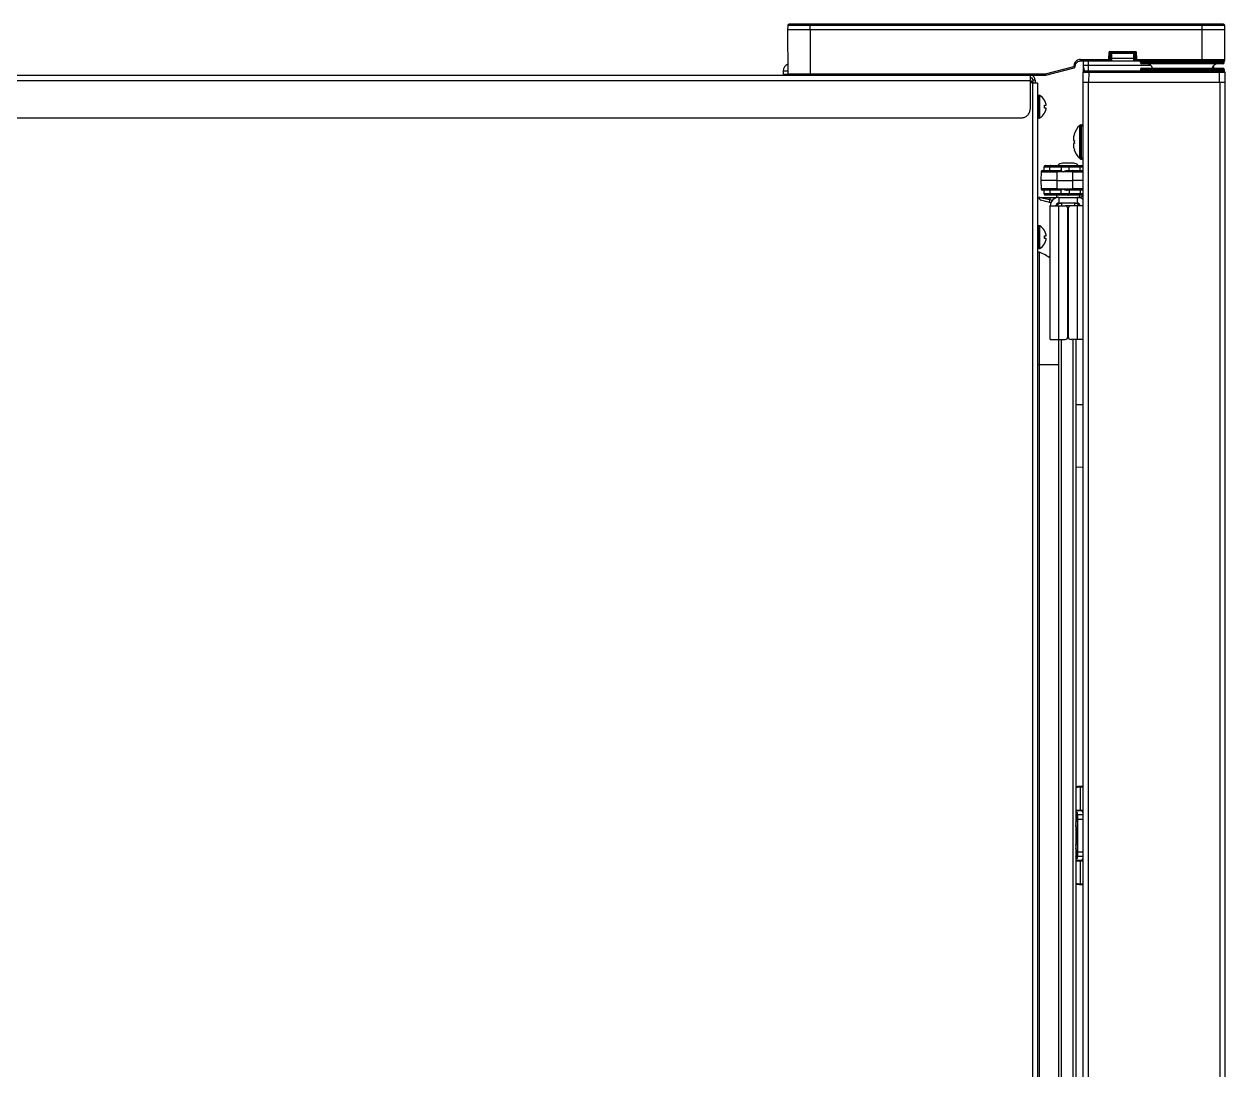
# Model space of a CAD drawing. Header units: millimetres. Extents: x -1319 to 3519, y -1539 to 2345.
# Drawn here: x 1898.3 to 2321, y 612.9 to 980.9 of the extents above; entities that cross this region are included whole.
import ezdxf

# ---------------------------------------------------------------- set-up
doc = ezdxf.new("R2010")
doc.units = ezdxf.units.MM
doc.header["$LTSCALE"] = 65.395
doc.layers.get('0').update_dxf_attribs({"linetype": 'CONTINUOUS'})

msp = doc.modelspace()

# ---------------------------------------------------------------- linework, layer by layer
at = {"linetype": 'Continuous'}
for p, q in [((2320.41, 980.87), (2167.57, 980.87)), ((2174.99, 978.87), (2174.99, 980.87)), ((2312.99, 978.87), (2312.99, 980.87)), ((2167.07, 980.4), (2166.99, 978.87)), ((2166.99, 978.87), (2167.12, 963.36)), ((2320.99, 978.87), (2166.99, 978.87)), ((2320.91, 980.4), (2167.07, 980.4)), ((2174.99, 978.87), (2174.99, 962.87)), ((2312.99, 967.87), (2312.99, 978.87)), ((2320.9, 968.36), (2320.99, 978.87)), ((2320.99, 978.87), (2320.91, 980.4)), ((2270.17, 967.87), (2270.17, 968.36)), ((2270.17, 968.36), (2280.15, 968.36)), ((2280.14, 967.87), (2280.15, 968.36)), ((2280.15, 968.36), (2280.25, 971.12)), ((2289.73, 971.12), (2280.25, 971.12)), ((2280.39, 968.11), (2280.49, 970.87)), ((2289.49, 970.87), (2280.49, 970.87)), ((2280.73, 968.31), (2280.69, 970.87)), ((2280.69, 970.62), (2289.29, 970.62)), ((2280.72, 968.86), (2281.17, 968.87)), ((2281.17, 968.87), (2281.14, 970.62)), ((2281.17, 968.87), (2288.81, 968.87)), ((2281.18, 967.87), (2281.17, 968.87)), ((2288.81, 968.87), (2288.8, 967.87)), ((2288.84, 970.62), (2288.81, 968.87)), ((2289.26, 968.86), (2288.81, 968.87)), ((2289.25, 968.31), (2289.29, 970.87)), ((2289.49, 970.87), (2289.58, 968.11)), ((2289.73, 971.12), (2289.83, 968.36)), ((2289.83, 968.36), (2320.9, 968.36)), ((2289.83, 968.36), (2289.83, 967.87)), ((2165.49, 964.41), (2165.49, 964.37)), ((2165.49, 964.41), (2167.11, 964.41)), ((2165.49, 964.37), (2165.51, 963.11)), ((2165.49, 964.37), (2167.11, 964.37)), ((2257.84, 963.36), (2267.78, 965.97)), ((2257.9, 962.87), (2267.91, 965.49)), ((2257.9, 962.87), (2267.91, 965.49)), ((2267.93, 966.71), (2267.78, 965.97)), ((2268.27, 965.88), (2268.42, 966.62)), ((2268.27, 965.88), (2268.4, 966.48)), ((2268.4, 966.48), (2268.42, 966.62)), ((2268.43, 966.64), (2268.49, 966.84)), ((2268.57, 966.97), (2268.77, 967.28)), ((2269.05, 967.5), (2269.21, 967.63)), ((2280.14, 967.87), (2270.17, 967.87)), ((2270.17, 967.87), (2281.18, 967.87)), ((2271.12, 967.87), (2270.99, 960.37)), ((2271.12, 967.87), (2271.09, 966.33)), ((2271.55, 964.37), (2320.43, 964.37)), ((2272.87, 967.87), (2272.84, 966.33)), ((2272.84, 966.33), (2272.84, 964.37)), ((2294.9, 966.33), (2272.84, 966.33)), ((2273.05, 963.88), (2272.99, 960.37)), ((2273.05, 964.37), (2273.05, 963.88)), ((2273.05, 963.88), (2318.93, 963.88)), ((2281.18, 967.87), (2288.8, 967.87)), ((2288.8, 967.87), (2320.4, 967.87)), ((2320.74, 967.37), (2291.24, 967.37)), ((2291.24, 964.87), (2291.24, 964.58)), ((2291.24, 964.87), (2320.74, 964.87)), ((2291.24, 964.58), (2320.74, 964.58)), ((2320.24, 966.87), (2291.74, 966.87)), ((2291.74, 965.37), (2320.24, 965.37)), ((2317.03, 965.81), (2316.95, 966.23)), ((2317.24, 965.37), (2317.03, 965.81)), ((2318.93, 964.37), (2318.93, 963.88)), ((2318.93, 963.88), (2318.99, 960.37)), ((2320.74, 967.37), (2320.74, 967.83)), ((2320.74, 964.87), (2320.74, 964.58)), ((2320.74, 964.58), (2320.74, 964.87)), ((2320.93, 963.88), (2320.99, 960.37)), ((1491.19, 962.87), (2173.52, 962.87)), ((1491.19, 960.98), (2252.39, 960.98)), ((2167.2, 963.11), (2165.51, 963.11)), ((2167.12, 963.36), (2257.84, 963.36)), ((2173.52, 962.87), (2257.9, 962.87)), ((2252.39, 962.87), (2252.39, 950.87)), ((2253.19, 960.17), (2252.39, 960.17)), ((2253.19, 960.17), (2253.19, -159.33)), ((2253.19, 960.17), (2254.99, 960.17)), ((2253.39, 961.07), (2253.39, 960.17)), ((2254.19, 961.07), (2253.39, 961.07)), ((2254.19, 961.07), (2254.19, 960.17)), ((2254.99, 960.17), (2254.99, -82.63)), ((2257.84, 963.36), (2257.9, 962.87)), ((2270.99, 960.37), (2270.99, -66.63)), ((2270.99, 960.37), (2320.99, 960.37)), ((2272.79, 960.37), (2272.79, -66.63)), ((2319.19, 960.37), (2319.19, -66.63)), ((2320.94, 963.37), (2320.99, 963.37)), ((2320.99, 963.37), (2320.99, -69.63)), ((2255.39, 947.77), (2255.39, 955.77)), ((2255.59, 955.77), (2255.39, 955.77)), ((2255.59, 947.77), (2255.59, 955.77)), ((2255.79, 947.82), (2255.79, 955.71)), ((2257.43, 954.07), (2257.47, 954.07)), ((2257.43, 952.27), (2257.98, 952.27)), ((2257.98, 951.27), (2257.43, 951.27)), ((1494.19, 947.87), (2249.39, 947.87)), ((2255.59, 947.77), (2255.39, 947.77)), ((2257.47, 949.47), (2257.43, 949.47)), ((2269.84, 933.52), (2269.84, 945.22)), ((2270.2, 933.37), (2270.2, 945.37)), ((2270.2, 945.37), (2270.49, 945.37)), ((2270.49, 933.37), (2270.49, 945.37)), ((2267.65, 939.87), (2267.96, 939.87)), ((2267.96, 938.87), (2267.65, 938.87)), ((2267.95, 942.12), (2267.96, 942.12)), ((2267.96, 936.62), (2267.95, 936.62)), ((2257.32, 929.37), (2257.35, 930.6)), ((2257.35, 930.6), (2270.99, 930.6)), ((2257.85, 931.09), (2270.99, 931.09)), ((2259.31, 929.37), (2259.32, 930.6)), ((2263.29, 930.6), (2263.27, 929.31)), ((2267.74, 931.87), (2263.74, 931.87)), ((2266.11, 929.37), (2266.09, 930.6)), ((2270.07, 929.37), (2270.05, 930.6)), ((2270.2, 933.37), (2270.49, 933.37)), ((2256.24, 928.88), (2256.19, 925.87)), ((2256.19, 925.87), (2256.24, 922.86)), ((2261.76, 925.87), (2256.19, 925.87)), ((2256.24, 928.88), (2261.82, 928.88)), ((2256.74, 929.37), (2262.93, 929.37)), ((2261.82, 928.88), (2261.76, 925.87)), ((2261.76, 925.87), (2261.82, 922.86)), ((2261.76, 925.87), (2267.28, 925.87)), ((2267.28, 928.88), (2261.82, 928.88)), ((2265.48, 929.37), (2270.99, 929.37)), ((2267.28, 928.88), (2267.28, 925.87)), ((2267.28, 928.88), (2270.98, 928.88)), ((2267.28, 925.87), (2267.28, 922.86)), ((2270.98, 925.87), (2267.28, 925.87)), ((2261.82, 922.86), (2256.24, 922.86)), ((2262.93, 922.37), (2256.74, 922.37)), ((2257.35, 921.14), (2257.32, 922.37)), ((2259.31, 922.37), (2259.32, 921.14)), ((2261.82, 922.86), (2267.28, 922.86)), ((2263.29, 921.14), (2263.27, 922.43)), ((2270.99, 922.37), (2265.48, 922.37)), ((2266.11, 922.37), (2266.09, 921.14)), ((2270.98, 922.86), (2267.28, 922.86)), ((2270.07, 922.37), (2270.05, 921.14)), ((2255.44, 919.87), (2261.74, 919.87)), ((2259.71, 917.99), (2256.18, 918.92)), ((2270.99, 921.14), (2257.35, 921.14)), ((2270.99, 920.64), (2257.85, 920.64)), ((2259.44, 919.04), (2259.44, 919.87)), ((2260.23, 918.83), (2259.44, 919.04)), ((2261.74, 920.64), (2261.74, 919.87)), ((2262.49, 919.87), (2261.74, 919.87)), ((2262.53, 917.62), (2261.83, 917.62)), ((2262.49, 919.87), (2262.49, 917.87)), ((2262.49, 919.87), (2268.99, 919.87)), ((2262.49, 917.87), (2263.49, 917.87)), ((2263.49, 917.87), (2263.49, 916.87)), ((2267.99, 917.87), (2263.49, 917.87)), ((2267.99, 917.87), (2267.99, 916.87)), ((2267.99, 917.87), (2268.99, 917.87)), ((2268.99, 919.87), (2268.99, 917.87)), ((2268.99, 919.87), (2269.74, 919.87)), ((2269.74, 920.64), (2269.74, 919.87)), ((2269.77, 919.87), (2269.74, 919.87)), ((2259.49, 869.93), (2259.49, 916.87)), ((2259.49, 916.87), (2264.69, 916.87)), ((2262.49, 869.87), (2262.49, 916.87)), ((2266.79, 916.87), (2264.69, 916.87)), ((2265.69, 870.87), (2265.69, 915.87)), ((2265.69, 915.87), (2265.79, 915.87)), ((2265.79, 915.87), (2265.79, 870.87)), ((2270.99, 916.87), (2266.79, 916.87)), ((2268.99, 916.87), (2268.99, 869.87)), ((2255.39, 901.87), (2255.39, 909.87)), ((2255.59, 909.87), (2255.39, 909.87)), ((2255.59, 901.87), (2255.59, 909.87)), ((2255.79, 901.92), (2255.79, 909.81)), ((2257.43, 908.17), (2257.47, 908.17)), ((2257.43, 906.37), (2257.98, 906.37)), ((2257.98, 905.37), (2257.43, 905.37)), ((2255.59, 901.87), (2255.39, 901.87)), ((2255.68, 496.85), (2255.68, 900.58)), ((2257.47, 903.57), (2257.43, 903.57)), ((2265.79, 871.37), (2265.69, 871.37)), ((2259.59, 869.87), (2264.69, 869.87)), ((2262.49, 23.87), (2262.49, 869.87)), ((2263.49, 23.87), (2263.49, 869.87)), ((2270.99, 869.87), (2266.79, 869.87)), ((2267.49, 869.87), (2267.49, 23.87)), ((2268.49, 869.87), (2268.49, 23.87)), ((2254.99, 861.12), (2262.49, 861.12)), ((2270.99, 846.87), (2268.49, 846.83)), ((2270.99, 824.87), (2268.49, 824.91)), ((2270.02, 712.34), (2270.02, 704.35)), ((2268.49, 704.33), (2270.99, 704.37)), ((2270.99, 704.22), (2268.49, 704.18)), ((2268.49, 704.12), (2270.64, 704.12)), ((2268.58, 702.88), (2268.58, 700.34)), ((2268.64, 702.13), (2268.58, 702.88)), ((2269.14, 702.62), (2269.08, 703.38)), ((2270.99, 702.62), (2269.14, 702.62)), ((2270.64, 704.12), (2270.66, 703.76)), ((2268.58, 700.34), (2268.49, 700.34)), ((2268.49, 698.4), (2268.58, 698.4)), ((2268.58, 698.4), (2268.58, 692.34)), ((2268.65, 701.13), (2270.99, 701.13)), ((2268.65, 689.6), (2268.65, 701.13)), ((2269.15, 689.6), (2269.15, 701.13)), ((2268.58, 692.34), (2268.49, 692.34)), ((2268.49, 690.4), (2268.58, 690.4)), ((2268.58, 690.4), (2268.58, 687.86)), ((2268.59, 692.24), (2268.59, 692.24)), ((2268.65, 689.6), (2270.99, 689.6)), ((2270.64, 686.62), (2268.49, 686.62)), ((2268.49, 686.56), (2270.99, 686.52)), ((2268.49, 686.41), (2270.99, 686.37)), ((2268.58, 687.86), (2268.64, 688.61)), ((2269.08, 687.36), (2269.14, 688.12)), ((2269.14, 688.12), (2270.99, 688.12)), ((2270.02, 686.39), (2270.02, 678.4)), ((2270.66, 686.97), (2270.64, 686.62))]:
    msp.add_line(p, q, dxfattribs=at)
msp.add_lwpolyline([(2268.42, 966.62), (2268.49, 966.84), (2268.76, 967.27), (2269.21, 967.63), (2269.8, 967.84), (2270.17, 967.87)], dxfattribs=at)
for centre, radius, start, end in [((2167.57, 980.37), 0.5, 90, 177), ((2320.41, 980.37), 0.5, 3, 90), ((2280.14, 968.12), 0.25, 270, 358), ((2281.18, 968.32), 0.45, 181.0008, 270), ((2288.8, 968.32), 0.45, 269.9998, 358.9914), ((2289.83, 968.12), 0.25, 182, 270), ((2320.4, 968.37), 0.5, 270, 359.5), ((2321.24, 967.83), 0.5, 147.3024, 179.9855), ((2167.99, 964.37), 2.5, 111.1406, 179), ((2267.78, 965.98), 0.501, 284.7412, 296.4277), ((2271.55, 963.87), 0.5, 90.009, 179.0002), ((2290.74, 967.37), 0.5, 0, 90), ((2291.74, 967.37), 0.5, 180, 270), ((2291.74, 964.87), 0.5, 90, 180), ((2291.74, 964.58), 0.5, 180, 204.7346), ((2293.57, 964.87), 2, 14.5799, 90), ((2318.41, 964.87), 2, 90, 165.4201), ((2319.66, 966.2), 3.24, 192.8423, 195.1217), ((2320.24, 967.37), 0.5, 270, 360), ((2320.24, 964.87), 0.5, 0, 90), ((2320.43, 963.87), 0.5, 1, 90), ((2319.91, 968.34), 0.976, 303.2103, 317.1029), ((2319.89, 968.35), 0.994, 317.1015, 321.9944), ((2320.24, 964.58), 0.5, 327.998, 360), ((2165.76, 963.12), 0.25, 181, 270), ((2167.62, 963.37), 0.5, 180.5, 270), ((2252.39, 961.07), 1, 0, 90), ((2252.39, 961.07), 1.8, 0, 77.9959), ((2255.39, 955.37), 0.4, 90, 180), ((2255.59, 955.37), 0.4, 59.6988, 90), ((2253.37, 951.57), 4.8, 31.4579, 59.6988), ((2253.38, 951.58), 4.75, 28.9687, 31.5341), ((2253.68, 951.77), 3.79, 0.0089, 7.5987), ((2253.68, 951.77), 3.79, 352.4013, 359.9911), ((2253.38, 951.58), 4.75, 28.0074, 28.9684), ((2253.39, 951.59), 4.75, 26.6813, 28.0074), ((2253.39, 951.59), 4.74, 25.5402, 26.6812), ((2253.39, 951.59), 4.74, 24.5722, 25.5402), ((2253.4, 951.59), 4.73, 23.3175, 24.5722), ((2253.4, 951.59), 4.73, 22.5474, 23.3174), ((2253.41, 951.6), 4.72, 21.0025, 22.5476), ((2253.42, 951.6), 4.72, 20.5181, 21.0023), ((2253.43, 951.6), 4.7, 18.4656, 20.5187), ((2253.45, 951.61), 4.68, 17.3773, 18.465), ((2253.46, 951.61), 4.67, 16.3949, 17.3772), ((2253.49, 951.62), 4.64, 14.3176, 16.3964), ((2255.99, 952.52), 2.01, 5.1401, 7.2744), ((2255.99, 952.52), 2.01, 352.7259, 354.7415), ((2255.99, 951.02), 2.01, 5.2585, 7.2741), ((2256.02, 952.52), 1.98, 4.2856, 5.1372), ((2256.03, 952.52), 1.97, 3.0233, 4.286), ((2256.03, 952.52), 1.97, 355.3984, 356.7833), ((2256.01, 952.52), 1.98, 354.7442, 355.3991), ((2256.01, 951.02), 1.98, 4.6009, 5.2558), ((2256.03, 951.02), 1.97, 3.2167, 4.6016), ((2256.04, 952.52), 1.96, 1.9964, 3.0228), ((2256.05, 952.52), 1.95, 0.9261, 1.9964), ((2256.05, 952.52), 1.95, 358.8459, 0.9258), ((2256.04, 952.52), 1.96, 357.6234, 358.8455), ((2256.04, 952.52), 1.96, 356.7841, 357.6235), ((2255.39, 948.17), 0.4, 180, 270), ((2255.59, 948.17), 0.4, 270, 300.3012), ((2253.37, 951.97), 4.8, 300.3012, 328.5421), ((2253.38, 951.96), 4.75, 328.4659, 331.0313), ((2253.38, 951.95), 4.75, 331.0316, 331.9926), ((2253.39, 951.95), 4.75, 331.9926, 333.3187), ((2253.39, 951.95), 4.74, 333.3188, 334.4598), ((2253.39, 951.95), 4.74, 334.4598, 335.4278), ((2253.4, 951.95), 4.73, 335.4278, 336.6825), ((2253.4, 951.95), 4.73, 336.6826, 337.4526), ((2253.41, 951.94), 4.72, 337.4524, 338.9975), ((2253.42, 951.94), 4.72, 338.9977, 339.4819), ((2253.43, 951.94), 4.7, 339.4813, 341.5344), ((2253.45, 951.93), 4.68, 341.535, 342.6227), ((2253.46, 951.92), 4.67, 342.6228, 343.6051), ((2253.49, 951.92), 4.64, 343.6036, 345.6824), ((2255.99, 951.02), 2.01, 352.7256, 354.8598), ((2256.03, 951.02), 1.97, 355.714, 356.9766), ((2256.02, 951.02), 1.98, 354.8627, 355.7144), ((2256.04, 951.02), 1.96, 2.3765, 3.2159), ((2256.04, 951.02), 1.95, 1.1545, 2.3767), ((2256.05, 951.02), 1.95, 0.1995, 1.1541), ((2256.05, 951.02), 1.95, 359.0741, 0.1995), ((2256.05, 951.02), 1.95, 358.0037, 359.0738), ((2256.04, 951.02), 1.96, 356.9771, 358.0037), ((2275.94, 939.37), 8.45, 136.2253, 160.9713), ((2270.2, 944.87), 0.5, 90, 136.2253), ((2270.49, 944.87), 0.5, 360, 90), ((2271.78, 940.4), 4.16, 179.1789, 181.1777), ((2271.79, 940.4), 4.18, 174.7355, 176.6115), ((2271.79, 940.4), 4.17, 176.6121, 177.1615), ((2271.78, 940.4), 4.17, 177.1614, 178.4005), ((2271.78, 940.4), 4.16, 178.4006, 179.1789), ((2271.78, 940.4), 4.16, 181.1777, 181.9587), ((2271.78, 940.4), 4.17, 181.9588, 182.8229), ((2271.79, 940.4), 4.17, 182.823, 183.7405), ((2271.79, 940.4), 4.18, 183.7406, 184.612), ((2271.79, 938.34), 4.18, 175.388, 176.2594), ((2271.79, 938.34), 4.17, 176.2595, 177.177), ((2271.78, 938.34), 4.17, 177.1771, 178.0412), ((2271.78, 938.34), 4.16, 178.0413, 178.8223), ((2271.81, 940.4), 4.2, 172.7077, 174.735), ((2271.8, 940.4), 4.19, 184.6121, 185.5173), ((2271.82, 940.4), 4.2, 185.518, 187.2922), ((2271.82, 938.34), 4.2, 172.7078, 174.482), ((2271.8, 938.34), 4.19, 174.4827, 175.3879), ((2275.94, 939.37), 8.44, 160.9729, 169.3378), ((2275.94, 939.37), 7.99, 176.4122, 183.5878), ((2271.78, 938.34), 4.16, 178.8223, 180.8211), ((2271.78, 938.34), 4.16, 180.8211, 181.5994), ((2271.78, 938.34), 4.17, 181.5995, 182.8386), ((2271.79, 938.34), 4.17, 182.8385, 183.3879), ((2271.79, 938.34), 4.18, 183.3885, 185.2645), ((2271.81, 938.34), 4.2, 185.265, 187.2923), ((2275.94, 939.37), 8.44, 190.6622, 199.0271), ((2275.94, 939.37), 8.45, 199.0287, 223.7747), ((2257.85, 930.59), 0.5, 90, 179), ((2263.74, 929.87), 2, 90, 142.1212), ((2267.74, 929.87), 2, 37.8788, 90), ((2270.2, 933.87), 0.5, 223.7747, 270), ((2270.49, 933.87), 0.5, 270, 0), ((2256.74, 928.87), 0.5, 90.0005, 179), ((2256.74, 922.87), 0.5, 181, 269.9999), ((2256.44, 919.89), 1, 181.0976, 255.1317), ((2257.85, 921.14), 0.5, 181, 270), ((2262.49, 916.87), 3, 90, 180), ((2262.49, 916.87), 1, 90, 180), ((2263.49, 915.87), 2, 90, 150), ((2267.99, 915.87), 2, 30, 90), ((2268.99, 916.87), 3, 47.9956, 90), ((2268.99, 916.87), 1, 0, 90), ((2269.77, 921.37), 1.5, 270, 324.9406), ((2264.69, 915.87), 1, 0, 90), ((2266.79, 915.87), 1, 90, 180), ((2255.39, 909.47), 0.4, 90, 180), ((2255.59, 909.47), 0.4, 59.6988, 90), ((2253.37, 905.67), 4.8, 31.4579, 59.6988), ((2253.38, 905.68), 4.75, 28.9687, 31.5341), ((2253.68, 905.87), 3.79, 0.0089, 7.5987), ((2253.68, 905.87), 3.79, 352.4013, 359.9911), ((2253.38, 905.68), 4.75, 28.0074, 28.9684), ((2253.39, 905.69), 4.75, 26.6813, 28.0074), ((2253.39, 905.69), 4.74, 25.5402, 26.6812), ((2253.39, 905.69), 4.74, 24.5722, 25.5402), ((2253.4, 905.69), 4.73, 23.3175, 24.5722), ((2253.4, 905.69), 4.73, 22.5474, 23.3174), ((2253.41, 905.7), 4.72, 21.0025, 22.5476), ((2253.42, 905.7), 4.72, 20.5181, 21.0023), ((2253.43, 905.7), 4.7, 18.4656, 20.5187), ((2253.45, 905.71), 4.68, 17.3773, 18.465), ((2253.46, 905.71), 4.67, 16.3949, 17.3772), ((2253.46, 906.02), 4.67, 342.6228, 343.6051), ((2253.49, 905.72), 4.64, 14.3176, 16.3964), ((2253.49, 906.02), 4.64, 343.6036, 345.6824), ((2255.99, 906.62), 2.01, 5.1401, 7.2744), ((2255.99, 906.62), 2.01, 352.7259, 354.7415), ((2255.99, 905.12), 2.01, 5.2585, 7.2741), ((2255.99, 905.12), 2.01, 352.7256, 354.8598), ((2256.02, 906.62), 1.98, 4.2856, 5.1372), ((2256.03, 906.62), 1.97, 3.0233, 4.286), ((2256.03, 906.62), 1.97, 355.3984, 356.7833), ((2256.01, 906.62), 1.98, 354.7442, 355.3991), ((2256.01, 905.12), 1.98, 4.6009, 5.2558), ((2256.03, 905.12), 1.97, 3.2167, 4.6016), ((2256.03, 905.12), 1.97, 355.714, 356.9766), ((2256.02, 905.12), 1.98, 354.8627, 355.7144), ((2256.04, 906.62), 1.96, 1.9964, 3.0228), ((2256.05, 906.62), 1.95, 0.9261, 1.9964), ((2256.05, 906.62), 1.95, 358.8459, 0.9258), ((2256.04, 906.62), 1.96, 357.6234, 358.8455), ((2256.04, 906.62), 1.96, 356.7841, 357.6235), ((2256.04, 905.12), 1.96, 2.3765, 3.2159), ((2256.04, 905.12), 1.95, 1.1545, 2.3767), ((2256.05, 905.12), 1.95, 0.1995, 1.1541), ((2256.05, 905.12), 1.95, 359.0741, 0.1995), ((2256.05, 905.12), 1.95, 358.0037, 359.0738), ((2256.04, 905.12), 1.96, 356.9771, 358.0037), ((2255.39, 902.27), 0.4, 180, 270), ((2255.49, 900.12), 0.5, 67.1322, 180), ((2255.59, 902.27), 0.4, 270, 300.3012), ((2248.07, 882.52), 19.6, 54.3373, 67.1322), ((2253.37, 906.07), 4.8, 300.3012, 328.5421), ((2253.38, 906.06), 4.75, 328.4659, 331.0313), ((2253.38, 906.05), 4.75, 331.0316, 331.9926), ((2253.39, 906.05), 4.75, 331.9926, 333.3187), ((2253.39, 906.05), 4.74, 333.3188, 334.4598), ((2253.39, 906.05), 4.74, 334.4598, 335.4278), ((2253.4, 906.05), 4.73, 335.4278, 336.6825), ((2253.4, 906.05), 4.73, 336.6826, 337.4526), ((2253.41, 906.04), 4.72, 337.4524, 338.9975), ((2253.42, 906.04), 4.72, 338.9977, 339.4819), ((2253.43, 906.04), 4.7, 339.4813, 341.5344), ((2253.45, 906.03), 4.68, 341.535, 342.6227), ((2264.69, 870.87), 1, 270, 360), ((2266.79, 870.87), 1, 180, 270), ((2271.92, 662.38), 50.25, 91.0717, 93.9422), ((2271.92, 662.38), 50.06, 91.0717, 93.9572), ((2271.92, 662.38), 50, 91.0717, 93.9411), ((2270.66, 704.78), 1.01, 270.1262, 288.7885), ((2270.39, 699.37), 2, 154.1266, 162.8083), ((2270.39, 699.37), 2, 197.1916, 205.8734), ((2268.08, 700.34), 0.5, 337.1631, 344.7702), ((2268.08, 698.4), 0.5, 15.2298, 22.8369), ((2268.08, 700.34), 0.502, 344.8082, 359.9778), ((2268.08, 698.4), 0.502, 0.0222, 15.1917), ((2270.89, 699.37), 2.5, 154.1265, 157.1578), ((2270.89, 699.37), 2.5, 202.8421, 205.8735), ((2270.39, 691.37), 2, 154.1266, 162.211), ((2270.39, 691.37), 2, 197.7388, 205.8734), ((2268.08, 692.34), 0.5, 337.1631, 344.7702), ((2268.08, 690.4), 0.5, 15.2298, 22.8369), ((2268.08, 692.34), 0.502, 344.8082, 359.9778), ((2268.08, 690.4), 0.502, 0.0222, 15.1917), ((2270.89, 691.37), 2.5, 154.1265, 157.1578), ((2270.89, 691.37), 2.5, 202.8421, 205.8735), ((2270.66, 685.96), 1.01, 71.2114, 89.8738), ((2271.92, 728.36), 50, 266.0589, 268.9283), ((2271.92, 728.39), 50.08, 266.0632, 267.8207), ((2271.92, 728.36), 50.25, 266.1033, 268.9283), ((2271.92, 728.35), 50.04, 267.8207, 268.928)]:
    msp.add_arc(centre, radius, start, end, dxfattribs=at)
for centre, major_axis, ratio, start_param, end_param in [((2262.92, 928.87), (0.697, 0.025), 0.716882, 1.011342, 1.520627), ((2262.92, 922.87), (0.697, -0.025), 0.716882, -1.520627, -1.011342), ((2270.64, 705.13), (-0.07, 1.01), 0.992509, 3.071167, 3.428804), ((2270.64, 685.61), (0.07, 1.01), 0.992509, -0.287211, 0.070426)]:
    msp.add_ellipse(centre, major_axis=major_axis, ratio=ratio, start_param=start_param, end_param=end_param, dxfattribs=at)
for points, knots in [([(2270.17, 968.36), (2269.67, 968.36), (2268.9, 968.14), (2268.19, 967.43), (2267.98, 966.96), (2267.93, 966.71)], [0, 0, 0, 0, 0.497522, 0.748891, 1, 1, 1, 1]), ([(2280.15, 968.36), (2280.18, 968.36), (2280.24, 968.36), (2280.31, 968.36), (2280.36, 968.36), (2280.38, 968.36), (2280.39, 968.36), (2280.4, 968.36), (2280.4, 968.36)], [0, 0, 0, 0, 0.382162, 0.707135, 0.831431, 0.923623, 0.980506, 1, 1, 1, 1]), ([(2280.49, 970.87), (2280.48, 970.88), (2280.4, 970.96), (2280.32, 971.04), (2280.25, 971.12)], [0, 0, 0, 0, 0.105326, 1, 1, 1, 1]), ([(2289.73, 971.12), (2289.7, 971.09), (2289.62, 971.01), (2289.54, 970.92), (2289.49, 970.87)], [0, 0, 0, 0, 0.335016, 1, 1, 1, 1]), ([(2289.83, 968.36), (2289.79, 968.36), (2289.74, 968.36), (2289.67, 968.36), (2289.62, 968.36), (2289.6, 968.36), (2289.59, 968.36), (2289.58, 968.36), (2289.58, 968.36)], [0, 0, 0, 0, 0.382162, 0.707135, 0.831431, 0.923623, 0.980506, 1, 1, 1, 1]), ([(2268.27, 965.88), (2268.27, 965.87), (2268.25, 965.88), (2268.23, 965.88), (2268.19, 965.89), (2268.13, 965.9), (2268.05, 965.92), (2267.94, 965.94), (2267.84, 965.95), (2267.78, 965.97)], [0, 0, 0, 0, 0.019908, 0.076941, 0.16913, 0.293251, 0.4446, 0.618201, 1, 1, 1, 1]), ([(2267.78, 965.97), (2267.8, 965.91), (2267.82, 965.82), (2267.85, 965.71), (2267.87, 965.64), (2267.89, 965.58), (2267.9, 965.53), (2267.91, 965.51), (2267.91, 965.49), (2267.91, 965.49)], [0, 0, 0, 0, 0.382827, 0.555628, 0.707085, 0.83141, 0.923826, 0.980734, 1, 1, 1, 1]), ([(2268.42, 966.62), (2268.42, 966.61), (2268.4, 966.62), (2268.38, 966.62), (2268.33, 966.63), (2268.28, 966.64), (2268.2, 966.66), (2268.09, 966.68), (2268, 966.7), (2267.93, 966.71)], [0, 0, 0, 0, 0.019278, 0.076267, 0.168509, 0.292794, 0.444249, 0.617634, 1, 1, 1, 1]), ([(2271.05, 963.88), (2271.05, 963.88), (2271.06, 963.88), (2271.07, 963.88), (2271.1, 963.88), (2271.14, 963.88), (2271.21, 963.88), (2271.29, 963.88), (2271.44, 963.88), (2271.65, 963.88), (2271.95, 963.88), (2272.29, 963.88), (2272.66, 963.88), (2272.92, 963.88), (2273.05, 963.88)], [0, 0, 0, 0, 0.00485, 0.010865, 0.019254, 0.043098, 0.07617, 0.118119, 0.168571, 0.292925, 0.444468, 0.617308, 0.804981, 1, 1, 1, 1]), ([(2272.84, 966.33), (2272.73, 966.33), (2272.5, 966.33), (2272.18, 966.32), (2271.88, 966.32), (2271.62, 966.32), (2271.43, 966.32), (2271.3, 966.32), (2271.23, 966.32), (2271.17, 966.33), (2271.13, 966.33), (2271.11, 966.33), (2271.09, 966.33), (2271.09, 966.33)], [0, 0, 0, 0, 0.195004, 0.382579, 0.555413, 0.70691, 0.831211, 0.881631, 0.923553, 0.956586, 0.980426, 0.994866, 1, 1, 1, 1]), ([(2271.09, 966.33), (2271.09, 966.12), (2271.13, 965.79), (2271.22, 965.37), (2271.3, 965.07), (2271.37, 964.81), (2271.44, 964.59), (2271.49, 964.45), (2271.52, 964.39), (2271.54, 964.37), (2271.55, 964.37)], [0, 0, 0, 0, 0.320027, 0.479984, 0.633841, 0.773037, 0.886968, 0.964801, 0.987534, 1, 1, 1, 1]), ([(2318.93, 963.88), (2319.06, 963.88), (2319.31, 963.88), (2319.68, 963.88), (2320.02, 963.88), (2320.32, 963.88), (2320.54, 963.88), (2320.69, 963.88), (2320.77, 963.88), (2320.83, 963.88), (2320.88, 963.88), (2320.9, 963.88), (2320.91, 963.88), (2320.93, 963.88), (2320.93, 963.88)], [0, 0, 0, 0, 0.19502, 0.382696, 0.555536, 0.707078, 0.831431, 0.881883, 0.923833, 0.956904, 0.980743, 0.98913, 0.995144, 1, 1, 1, 1]), ([(2320.4, 967.87), (2320.27, 967.87), (2320.02, 967.76), (2319.92, 967.5), (2319.92, 967.37)], [0, 0, 0, 0, 0.489968, 1, 1, 1, 1]), ([(2320.44, 967.52), (2320.41, 967.5), (2320.25, 967.41), (2320.06, 967.37), (2319.92, 967.37)], [0, 0, 0, 0, 0.222663, 1, 1, 1, 1]), ([(2320.74, 967.83), (2320.74, 967.82), (2320.71, 967.79), (2320.69, 967.76), (2320.68, 967.74)], [0, 0, 0, 0, 0.266512, 1, 1, 1, 1]), ([(2252.39, 961.23), (2252.53, 961.07), (2252.8, 960.72), (2253.06, 960.36), (2253.19, 960.17)], [0, 0, 0, 0, 0.483639, 1, 1, 1, 1]), ([(2249.39, 947.87), (2249.78, 947.87), (2250.57, 948.03), (2251.56, 948.69), (2252.23, 949.69), (2252.39, 950.48), (2252.39, 950.87)], [0, 0, 0, 0, 0.250158, 0.500224, 0.750158, 1, 1, 1, 1]), ([(2259.69, 931.09), (2259.64, 931.09), (2259.54, 931.07), (2259.42, 930.95), (2259.34, 930.79), (2259.32, 930.67), (2259.32, 930.6)], [0, 0, 0, 0, 0.213638, 0.449957, 0.715321, 1, 1, 1, 1]), ([(2263.65, 931.09), (2263.6, 931.09), (2263.5, 931.07), (2263.38, 930.95), (2263.31, 930.79), (2263.29, 930.67), (2263.29, 930.6)], [0, 0, 0, 0, 0.213638, 0.449957, 0.715321, 1, 1, 1, 1]), ([(2265.72, 931.09), (2265.77, 931.09), (2265.87, 931.07), (2265.99, 930.95), (2266.07, 930.79), (2266.09, 930.67), (2266.09, 930.6)], [0, 0, 0, 0, 0.213638, 0.449957, 0.715321, 1, 1, 1, 1]), ([(2269.69, 931.09), (2269.74, 931.09), (2269.84, 931.07), (2269.96, 930.95), (2270.04, 930.79), (2270.05, 930.67), (2270.05, 930.6)], [0, 0, 0, 0, 0.213638, 0.449957, 0.715321, 1, 1, 1, 1]), ([(2261.97, 929.37), (2261.94, 929.37), (2261.91, 929.34), (2261.88, 929.28), (2261.85, 929.2), (2261.82, 929.06), (2261.82, 928.94), (2261.82, 928.88)], [0, 0, 0, 0, 0.127286, 0.224347, 0.345461, 0.648102, 1, 1, 1, 1]), ([(2263.27, 929.31), (2263.4, 929.25), (2263.66, 929.12), (2263.92, 928.98), (2264.05, 928.9)], [0, 0, 0, 0, 0.464533, 1, 1, 1, 1]), ([(2264.05, 928.9), (2264.11, 928.93), (2264.23, 928.97), (2264.41, 929.03), (2264.58, 929.11), (2264.76, 929.2), (2264.94, 929.26), (2265.17, 929.34), (2265.36, 929.37), (2265.48, 929.37)], [0, 0, 0, 0, 0.123706, 0.249532, 0.376825, 0.504787, 0.632194, 0.75814, 1, 1, 1, 1]), ([(2267.44, 929.37), (2267.41, 929.37), (2267.38, 929.34), (2267.35, 929.28), (2267.32, 929.2), (2267.29, 929.06), (2267.28, 928.94), (2267.28, 928.88)], [0, 0, 0, 0, 0.127286, 0.224347, 0.345461, 0.648102, 1, 1, 1, 1]), ([(2261.97, 922.37), (2261.94, 922.37), (2261.91, 922.4), (2261.88, 922.45), (2261.85, 922.54), (2261.82, 922.68), (2261.82, 922.8), (2261.82, 922.86)], [0, 0, 0, 0, 0.127286, 0.224347, 0.345461, 0.648102, 1, 1, 1, 1]), ([(2263.27, 922.43), (2263.4, 922.48), (2263.66, 922.62), (2263.92, 922.76), (2264.05, 922.84)], [0, 0, 0, 0, 0.464533, 1, 1, 1, 1]), ([(2264.05, 922.84), (2264.11, 922.81), (2264.23, 922.76), (2264.41, 922.71), (2264.58, 922.62), (2264.76, 922.54), (2264.94, 922.48), (2265.17, 922.4), (2265.36, 922.37), (2265.48, 922.37)], [0, 0, 0, 0, 0.123706, 0.249532, 0.376825, 0.504787, 0.632194, 0.75814, 1, 1, 1, 1]), ([(2267.44, 922.37), (2267.41, 922.37), (2267.38, 922.4), (2267.35, 922.45), (2267.32, 922.54), (2267.29, 922.68), (2267.28, 922.8), (2267.28, 922.86)], [0, 0, 0, 0, 0.127286, 0.224347, 0.345461, 0.648102, 1, 1, 1, 1]), ([(2259.44, 919.04), (2258.98, 919.13), (2258.12, 919.3), (2257.1, 919.51), (2256.4, 919.66), (2256, 919.75), (2255.71, 919.82), (2255.55, 919.85), (2255.49, 919.87)], [0, 0, 0, 0, 0.345666, 0.651663, 0.777615, 0.879813, 0.954792, 1, 1, 1, 1]), ([(2259.18, 918.13), (2259.18, 918.13), (2259.18, 918.13), (2259.19, 918.14), (2259.2, 918.17), (2259.21, 918.2), (2259.22, 918.23), (2259.24, 918.3), (2259.26, 918.4), (2259.3, 918.53), (2259.34, 918.69), (2259.39, 918.86), (2259.42, 918.98), (2259.44, 919.04)], [0, 0, 0, 0, 0.004951, 0.019221, 0.042768, 0.075444, 0.116934, 0.166843, 0.290174, 0.440898, 0.613673, 0.8025, 1, 1, 1, 1]), ([(2259.69, 920.64), (2259.64, 920.64), (2259.54, 920.67), (2259.42, 920.79), (2259.34, 920.95), (2259.32, 921.07), (2259.32, 921.14)], [0, 0, 0, 0, 0.213638, 0.449957, 0.715321, 1, 1, 1, 1]), ([(2263.65, 920.64), (2263.6, 920.64), (2263.5, 920.67), (2263.38, 920.79), (2263.31, 920.95), (2263.29, 921.07), (2263.29, 921.14)], [0, 0, 0, 0, 0.213638, 0.449957, 0.715321, 1, 1, 1, 1]), ([(2265.72, 920.64), (2265.77, 920.64), (2265.87, 920.67), (2265.99, 920.79), (2266.07, 920.95), (2266.09, 921.07), (2266.09, 921.14)], [0, 0, 0, 0, 0.213638, 0.449957, 0.715321, 1, 1, 1, 1]), ([(2269.69, 920.64), (2269.74, 920.64), (2269.84, 920.67), (2269.96, 920.79), (2270.04, 920.95), (2270.05, 921.07), (2270.05, 921.14)], [0, 0, 0, 0, 0.213638, 0.449957, 0.715321, 1, 1, 1, 1]), ([(2259.49, 869.93), (2259.49, 869.92), (2259.49, 869.9), (2259.51, 869.88), (2259.55, 869.87), (2259.58, 869.87), (2259.59, 869.87)], [0, 0, 0, 0, 0.206258, 0.408705, 0.663341, 1, 1, 1, 1]), ([(2269.08, 703.38), (2269.08, 703.38), (2269.07, 703.4), (2269.01, 703.42), (2268.9, 703.45), (2268.72, 703.47), (2268.57, 703.48), (2268.49, 703.49)], [0, 0, 0, 0, 0.033922, 0.092242, 0.29497, 0.605028, 1, 1, 1, 1]), ([(2268.58, 702.88), (2268.58, 702.89), (2268.55, 702.93), (2268.52, 702.94), (2268.49, 702.95)], [0, 0, 0, 0, 0.366302, 1, 1, 1, 1]), ([(2268.58, 702.88), (2268.58, 702.94), (2268.61, 703.08), (2268.72, 703.24), (2268.89, 703.35), (2269.02, 703.38), (2269.08, 703.38)], [0, 0, 0, 0, 0.249105, 0.498785, 0.749178, 1, 1, 1, 1]), ([(2268.64, 702.13), (2268.64, 702.19), (2268.66, 702.32), (2268.78, 702.49), (2268.94, 702.6), (2269.07, 702.62), (2269.14, 702.62)], [0, 0, 0, 0, 0.249105, 0.498786, 0.749178, 1, 1, 1, 1]), ([(2268.65, 701.13), (2268.65, 701.25), (2268.64, 701.47), (2268.64, 701.77), (2268.64, 701.98), (2268.64, 702.09), (2268.64, 702.13)], [0, 0, 0, 0, 0.356941, 0.667565, 0.891595, 1, 1, 1, 1]), ([(2269.15, 701.13), (2269.15, 701.31), (2269.14, 701.64), (2269.14, 702.09), (2269.14, 702.4), (2269.14, 702.57), (2269.14, 702.62)], [0, 0, 0, 0, 0.356952, 0.667581, 0.891616, 1, 1, 1, 1]), ([(2270.66, 703.76), (2270.67, 703.75), (2270.69, 703.72), (2270.8, 703.67), (2270.9, 703.65), (2270.98, 703.63)], [0, 0, 0, 0, 0.116216, 0.31407, 1, 1, 1, 1]), ([(2268.49, 700.2), (2268.5, 700.2), (2268.51, 700.19), (2268.52, 700.18), (2268.53, 700.17)], [0, 0, 0, 0, 0.289224, 1, 1, 1, 1]), ([(2268.49, 699.67), (2268.49, 699.71), (2268.51, 699.84), (2268.53, 699.98), (2268.55, 700.08)], [0, 0, 0, 0, 0.252364, 1, 1, 1, 1]), ([(2268.55, 698.66), (2268.54, 698.69), (2268.52, 698.83), (2268.5, 698.96), (2268.49, 699.07)], [0, 0, 0, 0, 0.246301, 1, 1, 1, 1]), ([(2268.49, 698.54), (2268.5, 698.54), (2268.51, 698.55), (2268.52, 698.56), (2268.53, 698.57)], [0, 0, 0, 0, 0.289224, 1, 1, 1, 1]), ([(2268.53, 700.17), (2268.53, 700.17), (2268.54, 700.16), (2268.55, 700.15), (2268.54, 700.15)], [0, 0, 0, 0, 0.661117, 1, 1, 1, 1]), ([(2268.53, 698.57), (2268.53, 698.57), (2268.54, 698.58), (2268.55, 698.59), (2268.54, 698.59)], [0, 0, 0, 0, 0.661139, 1, 1, 1, 1]), ([(2268.55, 700.08), (2268.56, 700.1), (2268.56, 700.13), (2268.57, 700.18), (2268.58, 700.2), (2268.59, 700.25), (2268.59, 700.24)], [0, 0, 0, 0, 0.308921, 0.60484, 0.868974, 1, 1, 1, 1]), ([(2268.59, 698.5), (2268.59, 698.49), (2268.58, 698.54), (2268.57, 698.56), (2268.56, 698.61), (2268.56, 698.64), (2268.55, 698.66)], [0, 0, 0, 0, 0.13096, 0.395077, 0.691033, 1, 1, 1, 1]), ([(2268.49, 691.67), (2268.5, 691.78), (2268.52, 691.93), (2268.56, 692.11), (2268.58, 692.2), (2268.59, 692.24)], [0, 0, 0, 0, 0.531875, 0.790826, 1, 1, 1, 1]), ([(2268.49, 692.2), (2268.5, 692.2), (2268.51, 692.19), (2268.52, 692.18), (2268.53, 692.17)], [0, 0, 0, 0, 0.289224, 1, 1, 1, 1]), ([(2268.55, 690.64), (2268.55, 690.68), (2268.52, 690.82), (2268.5, 690.96), (2268.49, 691.06)], [0, 0, 0, 0, 0.2458, 1, 1, 1, 1]), ([(2268.49, 690.54), (2268.5, 690.54), (2268.51, 690.55), (2268.52, 690.56), (2268.53, 690.57)], [0, 0, 0, 0, 0.289224, 1, 1, 1, 1]), ([(2268.53, 692.17), (2268.53, 692.17), (2268.54, 692.16), (2268.55, 692.15), (2268.54, 692.15)], [0, 0, 0, 0, 0.661138, 1, 1, 1, 1]), ([(2268.53, 690.57), (2268.53, 690.57), (2268.54, 690.58), (2268.55, 690.59), (2268.54, 690.59)], [0, 0, 0, 0, 0.661139, 1, 1, 1, 1]), ([(2268.59, 690.5), (2268.59, 690.49), (2268.58, 690.53), (2268.58, 690.55), (2268.56, 690.6), (2268.56, 690.63), (2268.55, 690.64)], [0, 0, 0, 0, 0.126137, 0.389181, 0.687401, 1, 1, 1, 1]), ([(2268.64, 688.61), (2268.64, 688.65), (2268.64, 688.76), (2268.64, 688.97), (2268.64, 689.26), (2268.65, 689.49), (2268.65, 689.6)], [0, 0, 0, 0, 0.108405, 0.332435, 0.643059, 1, 1, 1, 1]), ([(2269.14, 688.12), (2269.14, 688.17), (2269.14, 688.33), (2269.14, 688.65), (2269.14, 689.1), (2269.15, 689.43), (2269.15, 689.6)], [0, 0, 0, 0, 0.108384, 0.332419, 0.643048, 1, 1, 1, 1]), ([(2268.49, 687.79), (2268.52, 687.8), (2268.55, 687.81), (2268.58, 687.84), (2268.58, 687.86)], [0, 0, 0, 0, 0.633698, 1, 1, 1, 1]), ([(2268.49, 687.25), (2268.57, 687.26), (2268.72, 687.27), (2268.9, 687.29), (2269.01, 687.32), (2269.07, 687.34), (2269.08, 687.36), (2269.08, 687.36)], [0, 0, 0, 0, 0.394973, 0.705031, 0.907758, 0.966078, 1, 1, 1, 1]), ([(2268.58, 687.86), (2268.58, 687.79), (2268.61, 687.66), (2268.72, 687.5), (2268.89, 687.39), (2269.02, 687.36), (2269.08, 687.36)], [0, 0, 0, 0, 0.249105, 0.498786, 0.749178, 1, 1, 1, 1]), ([(2268.64, 688.61), (2268.64, 688.55), (2268.66, 688.42), (2268.78, 688.25), (2268.94, 688.14), (2269.07, 688.12), (2269.14, 688.12)], [0, 0, 0, 0, 0.249105, 0.498786, 0.749178, 1, 1, 1, 1]), ([(2270.98, 687.1), (2270.9, 687.09), (2270.8, 687.07), (2270.69, 687.02), (2270.67, 686.99), (2270.66, 686.97)], [0, 0, 0, 0, 0.68593, 0.883784, 1, 1, 1, 1])]:
    msp.add_open_spline(points, degree=3, knots=knots, dxfattribs=at)
for points in [[(2268.01, 965.53), (2268.07, 965.56), (2268.12, 965.6), (2268.17, 965.65)], [(2268.17, 965.65), (2268.22, 965.72), (2268.26, 965.8), (2268.27, 965.88)], [(2268.64, 700.46), (2268.64, 700.39), (2268.62, 700.31), (2268.59, 700.24)], [(2268.64, 698.28), (2268.64, 698.35), (2268.62, 698.43), (2268.59, 698.5)], [(2268.64, 692.46), (2268.64, 692.39), (2268.62, 692.31), (2268.59, 692.24)], [(2268.64, 690.28), (2268.64, 690.35), (2268.62, 690.43), (2268.59, 690.5)]]:
    msp.add_open_spline(points, degree=3, dxfattribs=at)

doc.saveas('drawing.dxf')
